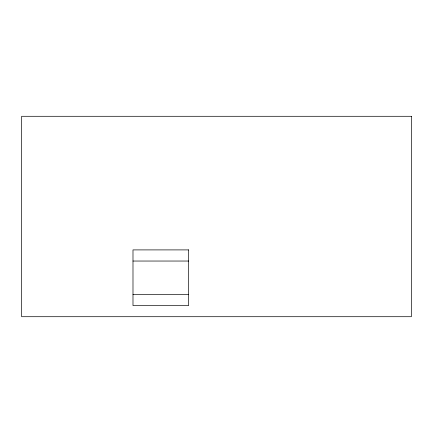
<?xml version="1.0" encoding="UTF-8"?>
<svg xmlns="http://www.w3.org/2000/svg" width="433" height="433" viewBox="0 0 433 433"><rect width="100%" height="100%" fill="white"/><g stroke="black" fill="none" stroke-linecap="round" stroke-linejoin="round"><path stroke-width="0.65" d="M132.991 261.039L188.664 261.039M132.991 294.44L188.664 294.44M411.35 116.293L21.65 116.293L21.65 316.707L411.35 316.707L411.35 116.293M188.664 249.901L132.991 249.901L132.991 305.574L188.664 305.574L188.664 249.901"/></g></svg>
